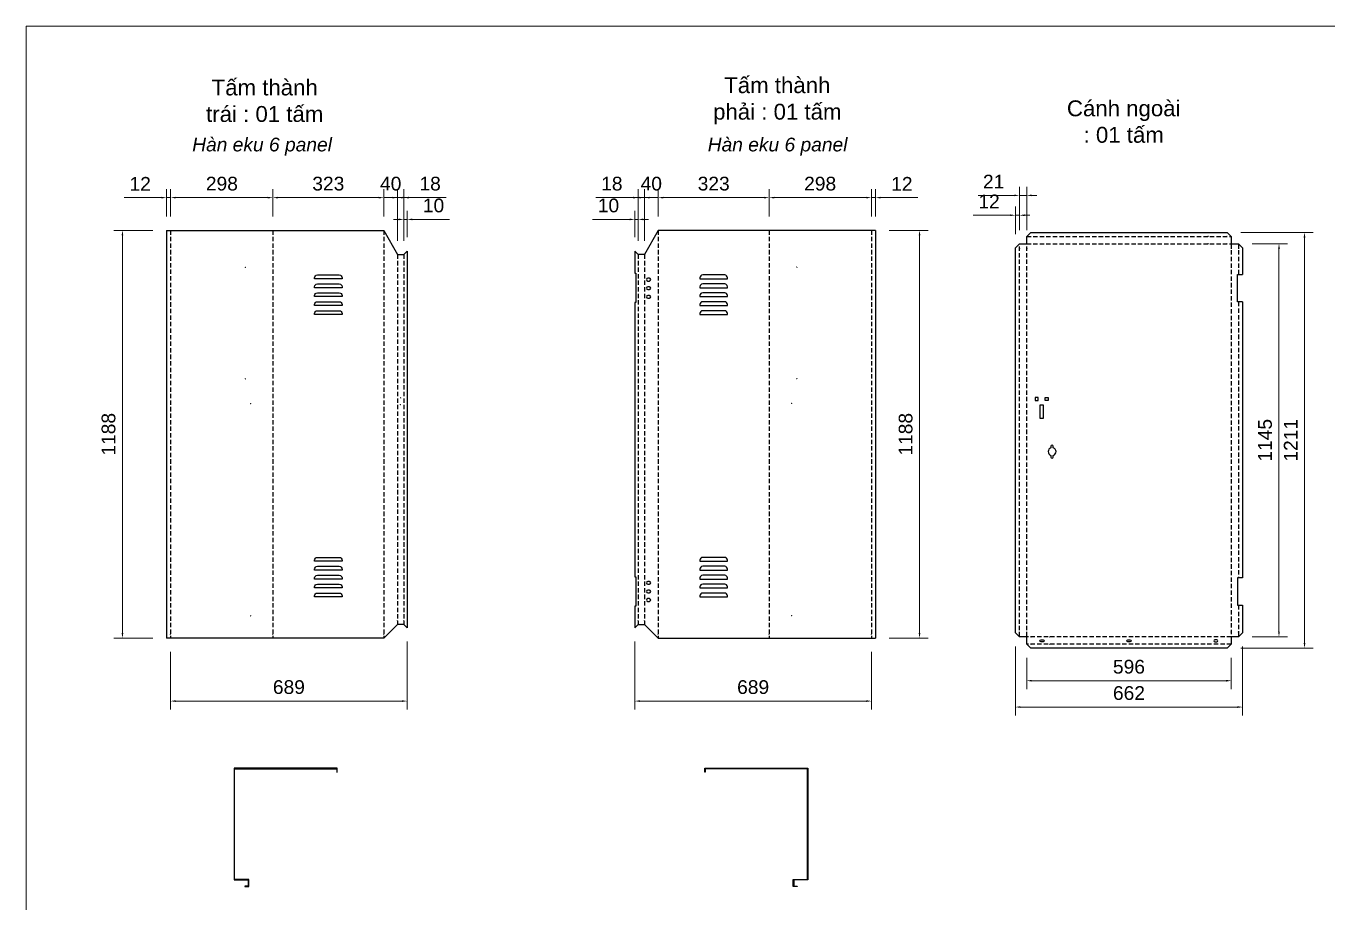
# Model space of a CAD drawing. Header units: millimetres. Extents: x 0 to 6743, y 0 to 4768.
# Drawn here: x 0 to 3790, y 2214 to 4768 of the extents above; entities that cross this region are included whole.
import ezdxf
from ezdxf.enums import TextEntityAlignment as Align

# ---------------------------------------------------------------- set-up
doc = ezdxf.new("R2010")
doc.units = ezdxf.units.MM
doc.linetypes.add('HIDDENX2', pattern=[19.05, 12.7, -6.35])
doc.layers.add('0 KHUNG KT01', color=7, linetype='Continuous')
doc.layers.add('0 TĂNG CỨNG', color=7, linetype='Continuous', lineweight=15)
doc.styles.add('Arial', font='arial.ttf')
doc.styles.add('Tahoma (Input Text)', font='tahoma.ttf')
doc.dimstyles.new('Thiện Dim-40', dxfattribs={"dimtxt": 40, "dimasz": 15, "dimexe": 25, "dimexo": 40, "dimgap": 20, "dimtad": 1, "dimdec": 0, "dimtxsty": 'Arial', "dimcen": 15, "dimclrd": 5, "dimclre": 5, "dimclrt": 3, "dimazin": 3, "dimtfac": 1, "dimtdec": 0, "dimtmove": 0, "dimatfit": 3, "dimldrblk": 'OBLIQUE', "dimlwd": 9, "dimlwe": 9})

# ---------------------------------------------------------------- blocks, each defined once
blk = doc.blocks.new('*D1')
at = {"color": 5, "lineweight": 9, "transparency": 16777216}
for p, q in [((420.8, 4212.7), (420.8, 4293)), ((718.4, 4212.7), (718.4, 4293)), ((435.8, 4268), (703.4, 4268))]:
    blk.add_line(p, q, dxfattribs=at)
at = {"color": 5, "transparency": 16777216}
for points in [[(435.8, 4270.5), (435.8, 4265.5), (420.8, 4268)], [(703.4, 4270.5), (703.4, 4265.5), (718.4, 4268)]]:
    blk.add_solid(points, dxfattribs=at)
at = {"layer": 'Defpoints', "color": 0, "transparency": 16777216}
for p in [(718.4, 4268), (420.8, 4172.7), (718.4, 4172.7)]:
    blk.add_point(p, dxfattribs=at)
at = {"color": 3, "transparency": 16777216, "insert": (570.2, 4308.5), "char_height": 40, "attachment_point": 5, "style": 'Arial'}
blk.add_mtext('298', dxfattribs=at)
blk = doc.blocks.new('_Oblique')
at = {"color": 0, "linetype": 'ByBlock', "lineweight": -2}
blk.add_line((-0.5, -0.5), (0.5, 0.5), dxfattribs=at)
blk = doc.blocks.new('*D2')
at = {"color": 5, "lineweight": 9, "transparency": 16777216}
for p, q in [((718.4, 4212.7), (718.4, 4293)), ((1041.7, 4212.7), (1041.7, 4293)), ((733.4, 4268), (1026.7, 4268))]:
    blk.add_line(p, q, dxfattribs=at)
at = {"color": 5, "transparency": 16777216}
for points in [[(733.4, 4270.5), (733.4, 4265.5), (718.4, 4268)], [(1026.7, 4270.5), (1026.7, 4265.5), (1041.7, 4268)]]:
    blk.add_solid(points, dxfattribs=at)
at = {"layer": 'Defpoints', "color": 0, "transparency": 16777216}
for p in [(1041.7, 4268), (718.4, 4172.7), (1041.7, 4172.7)]:
    blk.add_point(p, dxfattribs=at)
at = {"color": 3, "transparency": 16777216, "insert": (880.1, 4308.5), "char_height": 40, "attachment_point": 5, "style": 'Arial'}
blk.add_mtext('323', dxfattribs=at)
blk = doc.blocks.new('*D3')
at = {"color": 5, "lineweight": 9, "transparency": 16777216}
for p, q in [((1041.7, 4212.7), (1041.7, 4293)), ((1081.7, 4142.5), (1081.7, 4293)), ((1026.7, 4268), (1011.7, 4268)), ((1041.7, 4268), (1081.7, 4268)), ((1096.7, 4268), (1111.7, 4268))]:
    blk.add_line(p, q, dxfattribs=at)
at = {"color": 5, "transparency": 16777216}
for points in [[(1026.7, 4270.5), (1026.7, 4265.5), (1041.7, 4268)], [(1096.7, 4270.5), (1096.7, 4265.5), (1081.7, 4268)]]:
    blk.add_solid(points, dxfattribs=at)
at = {"layer": 'Defpoints', "color": 0, "transparency": 16777216}
for p in [(1081.7, 4268), (1041.7, 4172.7), (1081.7, 4102.5)]:
    blk.add_point(p, dxfattribs=at)
at = {"color": 3, "transparency": 16777216, "insert": (1061.7, 4308.5), "char_height": 40, "attachment_point": 5, "style": 'Arial'}
blk.add_mtext('40', dxfattribs=at)
blk = doc.blocks.new('*D4')
at = {"color": 5, "lineweight": 9, "transparency": 16777216}
for p, q in [((1081.4, 4143.1), (1081.4, 4293)), ((1099.7, 4142.5), (1099.7, 4293)), ((1066.4, 4268), (1051.4, 4268)), ((1081.4, 4268), (1099.7, 4268)), ((1114.7, 4268), (1223.3, 4268))]:
    blk.add_line(p, q, dxfattribs=at)
at = {"color": 5, "transparency": 16777216}
for points in [[(1066.4, 4270.5), (1066.4, 4265.5), (1081.4, 4268)], [(1114.7, 4270.5), (1114.7, 4265.5), (1099.7, 4268)]]:
    blk.add_solid(points, dxfattribs=at)
at = {"layer": 'Defpoints', "color": 0, "transparency": 16777216}
for p in [(1099.7, 4268), (1081.4, 4103.1), (1099.7, 4102.5)]:
    blk.add_point(p, dxfattribs=at)
at = {"color": 3, "transparency": 16777216, "insert": (1176.5, 4308.5), "char_height": 40, "attachment_point": 5, "style": 'Arial'}
blk.add_mtext('18', dxfattribs=at)
blk = doc.blocks.new('*D5')
at = {"color": 5, "lineweight": 9, "transparency": 16777216}
for p, q in [((1099.7, 4142.5), (1099.7, 4229.5)), ((1109.7, 4152.5), (1109.7, 4229.5)), ((1084.7, 4204.5), (1069.7, 4204.5)), ((1099.7, 4204.5), (1109.7, 4204.5)), ((1124.7, 4204.5), (1233.1, 4204.5))]:
    blk.add_line(p, q, dxfattribs=at)
at = {"color": 5, "transparency": 16777216}
for points in [[(1084.7, 4207), (1084.7, 4202), (1099.7, 4204.5)], [(1124.7, 4207), (1124.7, 4202), (1109.7, 4204.5)]]:
    blk.add_solid(points, dxfattribs=at)
at = {"layer": 'Defpoints', "color": 0, "transparency": 16777216}
for p in [(1109.7, 4204.5), (1099.7, 4102.5), (1109.7, 4112.5)]:
    blk.add_point(p, dxfattribs=at)
at = {"color": 3, "transparency": 16777216, "insert": (1186.4, 4244.9), "char_height": 40, "attachment_point": 5, "style": 'Arial'}
blk.add_mtext('10', dxfattribs=at)
blk = doc.blocks.new('*D6')
at = {"color": 5, "lineweight": 9, "transparency": 16777216}
for p, q in [((1109.7, 2975.3), (1109.7, 2777)), ((420.8, 2945.1), (420.8, 2777)), ((1094.7, 2802), (435.8, 2802))]:
    blk.add_line(p, q, dxfattribs=at)
at = {"color": 5, "transparency": 16777216}
for points in [[(435.8, 2804.5), (435.8, 2799.5), (420.8, 2802)], [(1094.7, 2804.5), (1094.7, 2799.5), (1109.7, 2802)]]:
    blk.add_solid(points, dxfattribs=at)
at = {"layer": 'Defpoints', "color": 0, "transparency": 16777216}
for p in [(1109.7, 3015.3), (420.8, 2985.1), (420.8, 2802)]:
    blk.add_point(p, dxfattribs=at)
at = {"color": 3, "transparency": 16777216, "insert": (765.3, 2842.5), "char_height": 40, "attachment_point": 5, "style": 'Arial'}
blk.add_mtext('689', dxfattribs=at)
blk = doc.blocks.new('*D7')
at = {"color": 5, "lineweight": 9, "transparency": 16777216}
for p, q in [((2892.3, 4173.7), (2892.3, 4299.5)), ((2913.3, 4173.7), (2913.3, 4299.5)), ((2877.3, 4274.5), (2772.1, 4274.5)), ((2913.3, 4274.5), (2892.3, 4274.5)), ((2928.3, 4274.5), (2943.3, 4274.5))]:
    blk.add_line(p, q, dxfattribs=at)
at = {"color": 5, "transparency": 16777216}
for points in [[(2877.3, 4277), (2877.3, 4272), (2892.3, 4274.5)], [(2928.3, 4277), (2928.3, 4272), (2913.3, 4274.5)]]:
    blk.add_solid(points, dxfattribs=at)
at = {"layer": 'Defpoints', "color": 0, "transparency": 16777216}
for p in [(2892.3, 4274.5), (2892.3, 4133.7), (2913.3, 4133.7)]:
    blk.add_point(p, dxfattribs=at)
at = {"color": 3, "transparency": 16777216, "insert": (2817.2, 4314.6), "char_height": 40, "attachment_point": 5, "style": 'Arial'}
blk.add_mtext('21', dxfattribs=at)
blk = doc.blocks.new('*D8')
at = {"color": 5, "lineweight": 9, "transparency": 16777216}
for p, q in [((2865.3, 4216.7), (2757.2, 4216.7)), ((2880.3, 4161.7), (2880.3, 4241.7)), ((2892.3, 4216.7), (2880.3, 4216.7)), ((2892.3, 4173.7), (2892.3, 4241.7)), ((2907.3, 4216.7), (2922.3, 4216.7))]:
    blk.add_line(p, q, dxfattribs=at)
at = {"color": 5, "transparency": 16777216}
for points in [[(2865.3, 4219.2), (2865.3, 4214.2), (2880.3, 4216.7)], [(2907.3, 4219.2), (2907.3, 4214.2), (2892.3, 4216.7)]]:
    blk.add_solid(points, dxfattribs=at)
at = {"layer": 'Defpoints', "color": 0, "transparency": 16777216}
for p in [(2880.3, 4216.7), (2892.3, 4133.7), (2880.3, 4121.7)]:
    blk.add_point(p, dxfattribs=at)
at = {"color": 3, "transparency": 16777216, "insert": (2803.8, 4256.8), "char_height": 40, "attachment_point": 5, "style": 'Arial'}
blk.add_mtext('12', dxfattribs=at)
blk = doc.blocks.new('*D9')
at = {"color": 5, "lineweight": 9, "transparency": 16777216}
for p, q in [((2880.3, 2961.1), (2880.3, 2759.6)), ((3541.9, 2961.1), (3541.9, 2759.6)), ((2895.3, 2784.6), (3526.9, 2784.6))]:
    blk.add_line(p, q, dxfattribs=at)
at = {"color": 5, "transparency": 16777216}
for points in [[(2895.3, 2787.1), (2895.3, 2782.1), (2880.3, 2784.6)], [(3526.9, 2787.1), (3526.9, 2782.1), (3541.9, 2784.6)]]:
    blk.add_solid(points, dxfattribs=at)
at = {"layer": 'Defpoints', "color": 0, "transparency": 16777216}
for p in [(2880.3, 3001.1), (3541.9, 3001.1), (3541.9, 2784.6)]:
    blk.add_point(p, dxfattribs=at)
at = {"color": 3, "transparency": 16777216, "insert": (3211.1, 2825.1), "char_height": 40, "attachment_point": 5, "style": 'Arial'}
blk.add_mtext('662', dxfattribs=at)
blk = doc.blocks.new('*D10')
at = {"color": 5, "lineweight": 9, "transparency": 16777216}
for p, q in [((3536.9, 4166.7), (3747.2, 4166.7)), ((3722.2, 4151.7), (3722.2, 2971.1)), ((3536.9, 2956.1), (3747.2, 2956.1))]:
    blk.add_line(p, q, dxfattribs=at)
at = {"color": 5, "transparency": 16777216}
for points in [[(3719.7, 4151.7), (3724.7, 4151.7), (3722.2, 4166.7)], [(3719.7, 2971.1), (3724.7, 2971.1), (3722.2, 2956.1)]]:
    blk.add_solid(points, dxfattribs=at)
at = {"layer": 'Defpoints', "color": 0, "transparency": 16777216}
for p in [(3496.9, 4166.7), (3496.9, 2956.1), (3722.2, 2956.1)]:
    blk.add_point(p, dxfattribs=at)
at = {"color": 3, "transparency": 16777216, "insert": (3682.1, 3561.4), "char_height": 40, "attachment_point": 5, "rotation": 90, "style": 'Arial'}
blk.add_mtext('1211', dxfattribs=at)
blk = doc.blocks.new('*D11')
at = {"color": 5, "lineweight": 9, "transparency": 16777216}
for p, q in [((3569.9, 4133.7), (3672.9, 4133.7)), ((3647.9, 4118.7), (3647.9, 3004.1)), ((3569.9, 2989.1), (3672.9, 2989.1))]:
    blk.add_line(p, q, dxfattribs=at)
at = {"color": 5, "transparency": 16777216}
for points in [[(3645.4, 4118.7), (3650.4, 4118.7), (3647.9, 4133.7)], [(3645.4, 3004.1), (3650.4, 3004.1), (3647.9, 2989.1)]]:
    blk.add_solid(points, dxfattribs=at)
at = {"layer": 'Defpoints', "color": 0, "transparency": 16777216}
for p in [(3529.9, 4133.7), (3529.9, 2989.1), (3647.9, 2989.1)]:
    blk.add_point(p, dxfattribs=at)
at = {"color": 3, "transparency": 16777216, "insert": (3607.4, 3561.4), "char_height": 40, "attachment_point": 5, "rotation": 90, "style": 'Arial'}
blk.add_mtext('1145', dxfattribs=at)
blk = doc.blocks.new('*D23')
at = {"color": 5, "lineweight": 9, "transparency": 16777216}
for p, q in [((2913.3, 2928.1), (2913.3, 2836.3)), ((3508.9, 2928.1), (3508.9, 2836.3)), ((2928.3, 2861.3), (3493.9, 2861.3))]:
    blk.add_line(p, q, dxfattribs=at)
at = {"color": 5, "transparency": 16777216}
for points in [[(2928.3, 2863.8), (2928.3, 2858.8), (2913.3, 2861.3)], [(3493.9, 2863.8), (3493.9, 2858.8), (3508.9, 2861.3)]]:
    blk.add_solid(points, dxfattribs=at)
at = {"layer": 'Defpoints', "color": 0, "transparency": 16777216}
for p in [(2913.3, 2968.1), (3508.9, 2968.1), (3508.9, 2861.3)]:
    blk.add_point(p, dxfattribs=at)
at = {"color": 3, "transparency": 16777216, "insert": (3211.1, 2901.8), "char_height": 40, "attachment_point": 5, "style": 'Arial'}
blk.add_mtext('596', dxfattribs=at)
blk = doc.blocks.new('KHUNG KT1')
at = {"color": 7}
blk.add_lwpolyline([(0, 0), (7128, 0), (7128, -5040), (0, -5040)], close=True, dxfattribs=at)
at = {"color": 1, "style": 'Tahoma (Input Text)', "flags": 8}
for tag, p in [('#01', (328.9, -4851.1)), ('#03', (1514.7, -4846.3)), ('#05', (2819, -4851.1)), ('#07', (4424, -4851.1)), ('#09', (5172.9, -4851.1)), ('#02', (189.8, -4995.1)), ('#04', (1755.3, -4995.1)), ('#06', (2727.8, -4995.1)), ('#08', (4382.7, -4995.1)), ('#10', (5172.9, -4995.1))]:
    blk.add_attdef(tag, p, '', height=60, dxfattribs=at)
blk.add_attdef('#11', text='', height=60, dxfattribs=at).set_placement((6996, -4961.6), align=Align.CENTER)
at = {"layer": '0 TĂNG CỨNG', "color": 1, "style": 'Arial'}
blk.add_attdef('#12', (852.8, -4987.6), '', height=60, dxfattribs=at)
blk = doc.blocks.new('*D52')
at = {"color": 5, "lineweight": 9, "transparency": 16777216}
for p, q in [((408.8, 4212.7), (408.8, 4293)), ((420.8, 4212.7), (420.8, 4293)), ((393.8, 4268), (285.7, 4268)), ((420.8, 4268), (408.8, 4268)), ((435.8, 4268), (450.8, 4268))]:
    blk.add_line(p, q, dxfattribs=at)
at = {"color": 5, "transparency": 16777216}
for points in [[(393.8, 4270.5), (393.8, 4265.5), (408.8, 4268)], [(435.8, 4270.5), (435.8, 4265.5), (420.8, 4268)]]:
    blk.add_solid(points, dxfattribs=at)
at = {"layer": 'Defpoints', "color": 0, "transparency": 16777216}
for p in [(408.8, 4268), (408.8, 4172.7), (420.8, 4172.7)]:
    blk.add_point(p, dxfattribs=at)
at = {"color": 3, "transparency": 16777216, "insert": (332.3, 4308.1), "char_height": 40, "attachment_point": 5, "style": 'Arial'}
blk.add_mtext('12', dxfattribs=at)
blk = doc.blocks.new('*D53')
at = {"color": 5, "lineweight": 9, "transparency": 16777216}
for p, q in [((368.8, 4172.7), (255.7, 4172.7)), ((280.7, 3000.1), (280.7, 4157.7)), ((368.8, 2985.1), (255.7, 2985.1))]:
    blk.add_line(p, q, dxfattribs=at)
at = {"color": 5, "transparency": 16777216}
for points in [[(278.2, 4157.7), (283.2, 4157.7), (280.7, 4172.7)], [(278.2, 3000.1), (283.2, 3000.1), (280.7, 2985.1)]]:
    blk.add_solid(points, dxfattribs=at)
at = {"layer": 'Defpoints', "color": 0, "transparency": 16777216}
for p in [(280.7, 4172.7), (408.8, 4172.7), (408.8, 2985.1)]:
    blk.add_point(p, dxfattribs=at)
at = {"color": 3, "transparency": 16777216, "insert": (240.3, 3578.9), "char_height": 40, "attachment_point": 5, "rotation": 90, "style": 'Arial'}
blk.add_mtext('1188', dxfattribs=at)
blk = doc.blocks.new('*D54')
at = {"color": 5, "lineweight": 9, "transparency": 16777216}
for p, q in [((2163.7, 4212.7), (2163.7, 4293)), ((2461.3, 4212.7), (2461.3, 4293)), ((2446.3, 4268), (2178.7, 4268))]:
    blk.add_line(p, q, dxfattribs=at)
at = {"color": 5, "transparency": 16777216}
for points in [[(2178.7, 4270.5), (2178.7, 4265.5), (2163.7, 4268)], [(2446.3, 4270.5), (2446.3, 4265.5), (2461.3, 4268)]]:
    blk.add_solid(points, dxfattribs=at)
at = {"layer": 'Defpoints', "color": 0, "transparency": 16777216}
for p in [(2163.7, 4268), (2163.7, 4172.7), (2461.3, 4172.7)]:
    blk.add_point(p, dxfattribs=at)
at = {"color": 3, "transparency": 16777216, "insert": (2312, 4308.5), "char_height": 40, "attachment_point": 5, "style": 'Arial'}
blk.add_mtext('298', dxfattribs=at)
blk = doc.blocks.new('*D55')
at = {"color": 5, "lineweight": 9, "transparency": 16777216}
for p, q in [((1840.4, 4212.7), (1840.4, 4293)), ((2163.7, 4212.7), (2163.7, 4293)), ((2148.7, 4268), (1855.4, 4268))]:
    blk.add_line(p, q, dxfattribs=at)
at = {"color": 5, "transparency": 16777216}
for points in [[(1855.4, 4270.5), (1855.4, 4265.5), (1840.4, 4268)], [(2148.7, 4270.5), (2148.7, 4265.5), (2163.7, 4268)]]:
    blk.add_solid(points, dxfattribs=at)
at = {"layer": 'Defpoints', "color": 0, "transparency": 16777216}
for p in [(1840.4, 4268), (1840.4, 4172.7), (2163.7, 4172.7)]:
    blk.add_point(p, dxfattribs=at)
at = {"color": 3, "transparency": 16777216, "insert": (2002.1, 4308.5), "char_height": 40, "attachment_point": 5, "style": 'Arial'}
blk.add_mtext('323', dxfattribs=at)
blk = doc.blocks.new('*D56')
at = {"color": 5, "lineweight": 9, "transparency": 16777216}
for p, q in [((1800.4, 4142.5), (1800.4, 4293)), ((1840.4, 4212.7), (1840.4, 4293)), ((1785.4, 4268), (1770.4, 4268)), ((1840.4, 4268), (1800.4, 4268)), ((1855.4, 4268), (1870.4, 4268))]:
    blk.add_line(p, q, dxfattribs=at)
at = {"color": 5, "transparency": 16777216}
for points in [[(1785.4, 4270.5), (1785.4, 4265.5), (1800.4, 4268)], [(1855.4, 4270.5), (1855.4, 4265.5), (1840.4, 4268)]]:
    blk.add_solid(points, dxfattribs=at)
at = {"layer": 'Defpoints', "color": 0, "transparency": 16777216}
for p in [(1800.4, 4268), (1840.4, 4172.7), (1800.4, 4102.5)]:
    blk.add_point(p, dxfattribs=at)
at = {"color": 3, "transparency": 16777216, "insert": (1820.4, 4308.5), "char_height": 40, "attachment_point": 5, "style": 'Arial'}
blk.add_mtext('40', dxfattribs=at)
blk = doc.blocks.new('*D57')
at = {"color": 5, "lineweight": 9, "transparency": 16777216}
for p, q in [((1782.4, 4142.5), (1782.4, 4293)), ((1800.8, 4143.1), (1800.8, 4293)), ((1767.4, 4268), (1658.8, 4268)), ((1800.8, 4268), (1782.4, 4268)), ((1815.8, 4268), (1830.8, 4268))]:
    blk.add_line(p, q, dxfattribs=at)
at = {"color": 5, "transparency": 16777216}
for points in [[(1767.4, 4270.5), (1767.4, 4265.5), (1782.4, 4268)], [(1815.8, 4270.5), (1815.8, 4265.5), (1800.8, 4268)]]:
    blk.add_solid(points, dxfattribs=at)
at = {"layer": 'Defpoints', "color": 0, "transparency": 16777216}
for p in [(1782.4, 4268), (1782.4, 4102.5), (1800.8, 4103.1)]:
    blk.add_point(p, dxfattribs=at)
at = {"color": 3, "transparency": 16777216, "insert": (1705.6, 4308.5), "char_height": 40, "attachment_point": 5, "style": 'Arial'}
blk.add_mtext('18', dxfattribs=at)
blk = doc.blocks.new('*D58')
at = {"color": 5, "lineweight": 9, "transparency": 16777216}
for p, q in [((1772.4, 4152.5), (1772.4, 4229.5)), ((1782.4, 4142.5), (1782.4, 4229.5)), ((1757.4, 4204.5), (1649, 4204.5)), ((1782.4, 4204.5), (1772.4, 4204.5)), ((1797.4, 4204.5), (1812.4, 4204.5))]:
    blk.add_line(p, q, dxfattribs=at)
at = {"color": 5, "transparency": 16777216}
for points in [[(1757.4, 4207), (1757.4, 4202), (1772.4, 4204.5)], [(1797.4, 4207), (1797.4, 4202), (1782.4, 4204.5)]]:
    blk.add_solid(points, dxfattribs=at)
at = {"layer": 'Defpoints', "color": 0, "transparency": 16777216}
for p in [(1772.4, 4204.5), (1772.4, 4112.5), (1782.4, 4102.5)]:
    blk.add_point(p, dxfattribs=at)
at = {"color": 3, "transparency": 16777216, "insert": (1695.7, 4244.9), "char_height": 40, "attachment_point": 5, "style": 'Arial'}
blk.add_mtext('10', dxfattribs=at)
blk = doc.blocks.new('*D59')
at = {"color": 5, "lineweight": 9, "transparency": 16777216}
for p, q in [((1772.4, 2975.3), (1772.4, 2777)), ((2461.3, 2945.1), (2461.3, 2777)), ((1787.4, 2802), (2446.3, 2802))]:
    blk.add_line(p, q, dxfattribs=at)
at = {"color": 5, "transparency": 16777216}
for points in [[(1787.4, 2804.5), (1787.4, 2799.5), (1772.4, 2802)], [(2446.3, 2804.5), (2446.3, 2799.5), (2461.3, 2802)]]:
    blk.add_solid(points, dxfattribs=at)
at = {"layer": 'Defpoints', "color": 0, "transparency": 16777216}
for p in [(1772.4, 3015.3), (2461.3, 2985.1), (2461.3, 2802)]:
    blk.add_point(p, dxfattribs=at)
at = {"color": 3, "transparency": 16777216, "insert": (2116.9, 2842.5), "char_height": 40, "attachment_point": 5, "style": 'Arial'}
blk.add_mtext('689', dxfattribs=at)
blk = doc.blocks.new('*D60')
at = {"color": 5, "lineweight": 9, "transparency": 16777216}
for p, q in [((2461.3, 4212.7), (2461.3, 4293)), ((2473.3, 4212.7), (2473.3, 4293)), ((2446.3, 4268), (2431.3, 4268)), ((2461.3, 4268), (2473.3, 4268)), ((2488.3, 4268), (2596.5, 4268))]:
    blk.add_line(p, q, dxfattribs=at)
at = {"color": 5, "transparency": 16777216}
for points in [[(2446.3, 4270.5), (2446.3, 4265.5), (2461.3, 4268)], [(2488.3, 4270.5), (2488.3, 4265.5), (2473.3, 4268)]]:
    blk.add_solid(points, dxfattribs=at)
at = {"layer": 'Defpoints', "color": 0, "transparency": 16777216}
for p in [(2473.3, 4268), (2461.3, 4172.7), (2473.3, 4172.7)]:
    blk.add_point(p, dxfattribs=at)
at = {"color": 3, "transparency": 16777216, "insert": (2549.9, 4308.1), "char_height": 40, "attachment_point": 5, "style": 'Arial'}
blk.add_mtext('12', dxfattribs=at)
blk = doc.blocks.new('*D61')
at = {"color": 5, "lineweight": 9, "transparency": 16777216}
for p, q in [((2513.3, 4172.7), (2626.4, 4172.7)), ((2601.4, 3000.1), (2601.4, 4157.7)), ((2513.3, 2985.1), (2626.4, 2985.1))]:
    blk.add_line(p, q, dxfattribs=at)
at = {"color": 5, "transparency": 16777216}
for points in [[(2598.9, 4157.7), (2603.9, 4157.7), (2601.4, 4172.7)], [(2598.9, 3000.1), (2603.9, 3000.1), (2601.4, 2985.1)]]:
    blk.add_solid(points, dxfattribs=at)
at = {"layer": 'Defpoints', "color": 0, "transparency": 16777216}
for p in [(2473.3, 4172.7), (2601.4, 4172.7), (2473.3, 2985.1)]:
    blk.add_point(p, dxfattribs=at)
at = {"color": 3, "transparency": 16777216, "insert": (2561, 3578.9), "char_height": 40, "attachment_point": 5, "rotation": 90, "style": 'Arial'}
blk.add_mtext('1188', dxfattribs=at)

msp = doc.modelspace()

# ---------------------------------------------------------------- linework, layer by layer
for p, q in [((408.8, 4172.7), (408.8, 2985.1)), ((2473.3, 4172.7), (2473.3, 2985.1))]:
    msp.add_line(p, q)
at = {"color": 7}
for p, q in [((1041.7, 4172.7), (1081.7, 4102.5)), ((1840.4, 4172.7), (1800.4, 4102.5)), ((1081.7, 4102.5), (1099.7, 4102.5)), ((1109.7, 4112.5), (1099.7, 4102.5)), ((1109.7, 4112.5), (1109.7, 3015.3)), ((1772.4, 4112.5), (1782.4, 4102.5)), ((1772.4, 4112.5), (1772.4, 4047.7)), ((1800.4, 4102.5), (1782.4, 4102.5)), ((1772.4, 3962.7), (1772.4, 3163.8)), ((1772.4, 3078.8), (1772.4, 3015.3)), ((1041.7, 2985.1), (1081.7, 3025.3)), ((1099.7, 3025.3), (1081.7, 3025.3)), ((1109.7, 3015.3), (1099.7, 3025.3)), ((1772.4, 3015.3), (1782.4, 3025.3)), ((1782.4, 3025.3), (1800.4, 3025.3)), ((1840.4, 2985.1), (1800.4, 3025.3))]:
    msp.add_line(p, q, dxfattribs=at)
for points in [[(408.8, 4172.7), (1041.7, 4172.7)], [(2473.3, 4172.7), (1840.4, 4172.7)], [(3541.9, 3081.3), (3541.9, 3001.1), (3529.9, 2989.1), (3508.9, 2989.1), (3508.9, 2968.1), (3496.9, 2956.1), (2925.3, 2956.1), (2913.3, 2968.1), (2913.3, 2989.1), (2892.3, 2989.1), (2880.3, 3001.1), (2880.3, 4121.7), (2892.3, 4133.7), (2913.3, 4133.7), (2913.3, 4154.7), (2925.3, 4166.7), (3496.9, 4166.7), (3508.9, 4154.7), (3508.9, 4133.7), (3529.9, 4133.7), (3541.9, 4121.7), (3541.9, 4044.2)], [(3541.9, 3964.2), (3541.9, 3161.3)], [(1041.7, 2985.1), (408.8, 2985.1)], [(1840.4, 2985.1), (2473.3, 2985.1)]]:
    msp.add_lwpolyline(points, dxfattribs=at)
at = {"color": 7, "linetype": 'HIDDENX2'}
for points in [[(2892.3, 2989.1), (2892.3, 4133.7)], [(2913.3, 4154.7), (3508.9, 4154.7)], [(3529.9, 4133.7), (3529.9, 4044.2)], [(3529.9, 3964.2), (3529.9, 3161.3)], [(3529.9, 3081.3), (3529.9, 2989.1)], [(3508.9, 2968.1), (2913.3, 2968.1)]]:
    msp.add_lwpolyline(points, dxfattribs=at)
msp.add_lwpolyline([(2913.3, 4133.7), (3508.9, 4133.7), (3508.9, 2989.1), (2913.3, 2989.1)], close=True, dxfattribs=at)
at = {"color": 2}
for points in [[(848.1, 4042.7), (912.1, 4042.7, -0.414214), (920.1, 4034.7), (920.1, 4031.7), (840.1, 4031.7), (840.1, 4034.7, -0.414214)], [(1810.7, 4033.2, 1), (1810.7, 4025.2), (1814.7, 4025.2, 1), (1814.7, 4033.2)], [(2034.1, 4042.7), (1970.1, 4042.7, 0.414214), (1962.1, 4034.7), (1962.1, 4031.7), (2042.1, 4031.7), (2042.1, 4034.7, 0.414214)], [(848.1, 4016.7), (912.1, 4016.7, -0.414214), (920.1, 4008.7), (920.1, 4005.7), (840.1, 4005.7), (840.1, 4008.7, -0.414214)], [(848.1, 3990.7), (912.1, 3990.7, -0.414214), (920.1, 3982.7), (920.1, 3979.7), (840.1, 3979.7), (840.1, 3982.7, -0.414214)], [(1810.7, 4008.2, 1), (1810.7, 4000.2), (1814.7, 4000.2, 1), (1814.7, 4008.2)], [(1810.7, 3983.2, 1), (1810.7, 3975.2), (1814.7, 3975.2, 1), (1814.7, 3983.2)], [(2034.1, 4016.7), (1970.1, 4016.7, 0.414214), (1962.1, 4008.7), (1962.1, 4005.7), (2042.1, 4005.7), (2042.1, 4008.7, 0.414214)], [(2034.1, 3990.7), (1970.1, 3990.7, 0.414214), (1962.1, 3982.7), (1962.1, 3979.7), (2042.1, 3979.7), (2042.1, 3982.7, 0.414214)], [(848.1, 3964.7), (912.1, 3964.7, -0.414214), (920.1, 3956.7), (920.1, 3953.7), (840.1, 3953.7), (840.1, 3956.7, -0.414214)], [(2034.1, 3964.7), (1970.1, 3964.7, 0.414214), (1962.1, 3956.7), (1962.1, 3953.7), (2042.1, 3953.7), (2042.1, 3956.7, 0.414214)], [(848.1, 3938.7), (912.1, 3938.7, -0.414214), (920.1, 3930.7), (920.1, 3927.7), (840.1, 3927.7), (840.1, 3930.7, -0.414214)], [(2034.1, 3938.7), (1970.1, 3938.7, 0.414214), (1962.1, 3930.7), (1962.1, 3927.7), (2042.1, 3927.7), (2042.1, 3930.7, 0.414214)], [(2984.1, 3517.4), (2984.1, 3512.7, 1), (2990.6, 3512.7), (2990.6, 3517.4, 0.747878), (2990.6, 3539.5), (2990.6, 3544.2, 1), (2984.1, 3544.2), (2984.1, 3539.5, 0.747878)], [(848.1, 3220.4), (912.1, 3220.4, -0.414214), (920.1, 3212.4), (920.1, 3209.4), (840.1, 3209.4), (840.1, 3212.4, -0.414214)], [(848.1, 3194.4), (912.1, 3194.4, -0.414214), (920.1, 3186.4), (920.1, 3183.4), (840.1, 3183.4), (840.1, 3186.4, -0.414214)], [(2034.1, 3220.4), (1970.1, 3220.4, 0.414214), (1962.1, 3212.4), (1962.1, 3209.4), (2042.1, 3209.4), (2042.1, 3212.4, 0.414214)], [(2034.1, 3194.4), (1970.1, 3194.4, 0.414214), (1962.1, 3186.4), (1962.1, 3183.4), (2042.1, 3183.4), (2042.1, 3186.4, 0.414214)], [(848.1, 3168.4), (912.1, 3168.4, -0.414214), (920.1, 3160.4), (920.1, 3157.4), (840.1, 3157.4), (840.1, 3160.4, -0.414214)], [(1810.7, 3150.3, 1), (1810.7, 3142.3), (1814.7, 3142.3, 1), (1814.7, 3150.3)], [(2034.1, 3168.4), (1970.1, 3168.4, 0.414214), (1962.1, 3160.4), (1962.1, 3157.4), (2042.1, 3157.4), (2042.1, 3160.4, 0.414214)], [(848.1, 3142.4), (912.1, 3142.4, -0.414214), (920.1, 3134.4), (920.1, 3131.4), (840.1, 3131.4), (840.1, 3134.4, -0.414214)], [(848.1, 3116.4), (912.1, 3116.4, -0.414214), (920.1, 3108.4), (920.1, 3105.4), (840.1, 3105.4), (840.1, 3108.4, -0.414214)], [(1810.7, 3125.3, 1), (1810.7, 3117.3), (1814.7, 3117.3, 1), (1814.7, 3125.3)], [(2034.1, 3142.4), (1970.1, 3142.4, 0.414214), (1962.1, 3134.4), (1962.1, 3131.4), (2042.1, 3131.4), (2042.1, 3134.4, 0.414214)], [(2034.1, 3116.4), (1970.1, 3116.4, 0.414214), (1962.1, 3108.4), (1962.1, 3105.4), (2042.1, 3105.4), (2042.1, 3108.4, 0.414214)], [(1810.7, 3100.3, 1), (1810.7, 3092.3), (1814.7, 3092.3, 1), (1814.7, 3100.3)], [(2961.1, 2974.7), (2955.1, 2974.7, -1), (2955.1, 2980.7), (2961.1, 2980.7, -1)], [(3214.1, 2974.7), (3208.1, 2974.7, -1), (3208.1, 2980.7), (3214.1, 2980.7, -1)], [(3461.1, 2974.7), (3467.1, 2974.7, 1), (3467.1, 2980.7), (3461.1, 2980.7, 1)]]:
    msp.add_lwpolyline(points, format="xyb", close=True, dxfattribs=at)
for points in [[(1772.4, 4047.7), (1775.4, 4047.7), (1775.4, 3962.7), (1772.4, 3962.7)], [(3541.9, 3964.2), (3526.9, 3964.2), (3526.9, 4044.2), (3541.9, 4044.2)], [(1772.4, 3163.8), (1775.4, 3163.8), (1775.4, 3078.8), (1772.4, 3078.8)], [(3541.9, 3161.3), (3526.9, 3161.3), (3526.9, 3081.3), (3541.9, 3081.3)]]:
    msp.add_lwpolyline(points, dxfattribs=at)
for points in [[(2938.1, 3677.2), (2947.1, 3677.2), (2947.1, 3686.2), (2938.1, 3686.2)], [(2976.1, 3677.2), (2967.1, 3677.2), (2967.1, 3686.2), (2976.1, 3686.2)], [(2952.9, 3664.7), (2961.4, 3664.7), (2961.4, 3624.7), (2952.9, 3624.7)]]:
    msp.add_lwpolyline(points, close=True, dxfattribs=at)
for points in [[(606.1, 2606.3), (606.1, 2281), (647.1, 2281), (647.1, 2263), (637.1, 2263), (637.1, 2261.8), (648.3, 2261.8), (648.3, 2282.2), (607.3, 2282.2), (607.3, 2605.1), (904.9, 2605.1), (904.9, 2595.1), (906.1, 2595.1), (906.1, 2606.3)], [(2276.1, 2606.3), (2276.1, 2281), (2235.1, 2281), (2235.1, 2263), (2245.1, 2263), (2245.1, 2261.8), (2233.9, 2261.8), (2233.9, 2282.2), (2274.9, 2282.2), (2274.9, 2605.1), (1977.3, 2605.1), (1977.3, 2595.1), (1976.1, 2595.1), (1976.1, 2606.3)]]:
    msp.add_lwpolyline(points, close=True)
at = {"layer": '0 KHUNG KT01', "color": 7, "linetype": 'HIDDENX2'}
for p, q in [((420.8, 4172.7), (420.8, 2985.1)), ((718.4, 4172.7), (718.4, 2985.1)), ((1041.7, 4172.7), (1041.7, 2985.1)), ((1840.4, 4172.7), (1840.4, 2985.1)), ((2163.7, 4172.7), (2163.7, 2985.1)), ((2461.3, 4172.7), (2461.3, 2985.1)), ((1081.7, 4102.5), (1081.7, 3025.3)), ((1099.7, 4102.5), (1099.7, 3025.3)), ((1782.4, 4102.5), (1782.4, 3025.3)), ((1800.4, 4102.5), (1800.4, 3025.3))]:
    msp.add_line(p, q, dxfattribs=at)
at = {"layer": '0 KHUNG KT01', "color": 1}
for p, q in [((420.8, 4162.7), (420.8, 4161.7)), ((718.4, 4162.7), (718.4, 4161.7)), ((1041.7, 4162.7), (1041.7, 4161.7)), ((1840.4, 4162.7), (1840.4, 4161.7)), ((2163.7, 4162.7), (2163.7, 4161.7)), ((2461.3, 4162.7), (2461.3, 4161.7)), ((2925.1, 4154.7), (2926.1, 4154.7)), ((2925.1, 4133.7), (2926.1, 4133.7)), ((2980.1, 4154.7), (2981.1, 4154.7)), ((2980.1, 4133.7), (2981.1, 4133.7)), ((3442.2, 4154.7), (3441.2, 4154.7)), ((3442.2, 4133.7), (3441.2, 4133.7)), ((3497.2, 4154.7), (3496.2, 4154.7)), ((3497.2, 4133.7), (3496.2, 4133.7)), ((2892.3, 4120.3), (2892.3, 4119.3)), ((2913.3, 4120.3), (2913.3, 4119.3)), ((3508.9, 4120.3), (3508.9, 4119.3)), ((3529.9, 4120.3), (3529.9, 4119.3)), ((637.9, 4065.4), (638.9, 4065.4)), ((638.4, 4065.9), (638.4, 4064.9)), ((1081.7, 4092.5), (1081.7, 4091.5)), ((1099.7, 4092.5), (1099.7, 4091.5)), ((1782.4, 4092.5), (1782.4, 4091.5)), ((1800.4, 4092.5), (1800.4, 4091.5)), ((2244.2, 4065.4), (2243.2, 4065.4)), ((2243.7, 4065.9), (2243.7, 4064.9)), ((637.9, 3740.8), (638.9, 3740.8)), ((638.4, 3741.3), (638.4, 3740.3)), ((2244.2, 3740.8), (2243.2, 3740.8)), ((2243.7, 3741.3), (2243.7, 3740.3)), ((1091.2, 3684.7), (1090.2, 3684.7)), ((1090.7, 3685.2), (1090.7, 3684.2)), ((652.9, 3668.2), (653.9, 3668.2)), ((653.4, 3668.7), (653.4, 3667.7)), ((1091.2, 3664.7), (1090.2, 3664.7)), ((1090.7, 3664.2), (1090.7, 3665.2)), ((2229.2, 3668.2), (2228.2, 3668.2)), ((2228.7, 3668.7), (2228.7, 3667.7)), ((652.9, 3050.6), (653.9, 3050.6)), ((653.4, 3051.1), (653.4, 3050.1)), ((1081.7, 3035.3), (1081.7, 3036.3)), ((1099.7, 3035.3), (1099.7, 3036.3)), ((1782.4, 3035.3), (1782.4, 3036.3)), ((1800.4, 3035.3), (1800.4, 3036.3)), ((2229.2, 3050.6), (2228.2, 3050.6)), ((2228.7, 3051.1), (2228.7, 3050.1)), ((420.8, 2995.1), (420.8, 2996.1)), ((718.4, 2995.1), (718.4, 2996.1)), ((1041.7, 2995.1), (1041.7, 2996.1)), ((1840.4, 2995.1), (1840.4, 2996.1)), ((2163.7, 2995.1), (2163.7, 2996.1)), ((2461.3, 2995.1), (2461.3, 2996.1)), ((2892.3, 3002.6), (2892.3, 3003.6)), ((2913.3, 3002.6), (2913.3, 3003.6)), ((3508.9, 3002.6), (3508.9, 3003.6)), ((3529.9, 3002.6), (3529.9, 3003.6)), ((2925.1, 2989.1), (2926.1, 2989.1)), ((2925.1, 2968.1), (2926.1, 2968.1)), ((2980.1, 2989.1), (2981.1, 2989.1)), ((2980.1, 2968.1), (2981.1, 2968.1)), ((3442.2, 2989.1), (3441.2, 2989.1)), ((3442.2, 2968.1), (3441.2, 2968.1)), ((3497.2, 2989.1), (3496.2, 2989.1)), ((3497.2, 2968.1), (3496.2, 2968.1))]:
    msp.add_line(p, q, dxfattribs=at)

# ---------------------------------------------------------------- block references
at = {"layer": '0 TĂNG CỨNG', "color": 1, "xscale": 0.945959731199764, "yscale": 0.945959731201583, "zscale": 0.945959731182265}
msp.add_blockref('KHUNG KT1', (0, 4767.6), dxfattribs=at)

# ---------------------------------------------------------------- texts
at = {"color": 7, "attachment_point": 5, "style": 'Arial'}
for s, insert, char_height, width in [('{\\H0.8571x;Tấm thành\\Ptrái : 01 tấm}', (694.9, 4549.8), 54, 473.345), ('{\\H0.8571x;Tấm thành\\Pphải : 01 tấm}', (2187.3, 4549.8), 54, 473.345), ('{\\H0.8571x;Cánh ngoài\\P: 01 tấm}', (3195.8, 4489.1), 54, 563.491), ('{\\fArial|b0|i1|c0|p34;Hàn eku 6 panel\\P }', (687.2, 4383.2), 40, 464.644), ('{\\fArial|b0|i1|c0|p34;Hàn eku 6 panel\\P }', (2188.1, 4383.2), 40, 464.644)]:
    msp.add_mtext(s, dxfattribs=dict(at, insert=insert, char_height=char_height, width=width))

# ---------------------------------------------------------------- dimensions: what is measured, and where the dimension line sits
dim = msp.add_linear_dim(base=(408.8, 4268), p1=(420.8, 4172.7), p2=(408.8, 4172.7), angle=180, dimstyle='Thiện Dim-40')
dim.commit()
dim.dimension.update_dxf_attribs({"geometry": '*D52', "text_midpoint": (332.3, 4308.1)})
at = {"color": 7}
for base, p1, p2, picture, middle in [((718.4, 4268), (420.8, 4172.7), (718.4, 4172.7), '*D1', (570.2, 4268)), ((1081.7, 4268), (1041.7, 4172.7), (1081.7, 4102.5), '*D3', (1061.7, 4268)), ((1109.7, 4204.5), (1099.7, 4102.5), (1109.7, 4112.5), '*D5', (1186.4, 4204.5))]:
    dim = msp.add_linear_dim(base=base, p1=p1, p2=p2, angle=180, dimstyle='Thiện Dim-40', dxfattribs=at)
    dim.commit()
    dim.dimension.update_dxf_attribs({"geometry": picture, "text_midpoint": middle, "dimtype": 160})
for base, p1, p2, angle, picture, middle in [((1041.7, 4268), (718.4, 4172.7), (1041.7, 4172.7), 180, '*D2', (880.1, 4308.5)), ((1099.7, 4268), (1081.4, 4103.1), (1099.7, 4102.5), 180, '*D4', (1176.5, 4308.5)), ((3722.2, 2956.1), (3496.9, 4166.7), (3496.9, 2956.1), 90, '*D10', (3682.1, 3561.4)), ((3647.9, 2989.1), (3529.9, 4133.7), (3529.9, 2989.1), 90, '*D11', (3607.4, 3561.4)), ((420.8, 2802), (1109.7, 3015.3), (420.8, 2985.1), 180, '*D6', (765.3, 2842.5))]:
    dim = msp.add_linear_dim(base=base, p1=p1, p2=p2, angle=angle, dimstyle='Thiện Dim-40', dxfattribs=at)
    dim.commit()
    dim.dimension.update_dxf_attribs({"geometry": picture, "text_midpoint": middle})
for base, p1, p2, picture, middle in [((1782.4, 4268), (1800.8, 4103.1), (1782.4, 4102.5), '*D57', (1705.6, 4308.5)), ((1840.4, 4268), (2163.7, 4172.7), (1840.4, 4172.7), '*D55', (2002.1, 4308.5)), ((2892.3, 4274.5), (2913.3, 4133.7), (2892.3, 4133.7), '*D7', (2817.2, 4314.6)), ((2880.3, 4216.7), (2892.3, 4133.7), (2880.3, 4121.7), '*D8', (2803.8, 4256.8)), ((2461.3, 2802), (1772.4, 3015.3), (2461.3, 2985.1), '*D59', (2116.9, 2842.5)), ((3541.9, 2784.6), (2880.3, 3001.1), (3541.9, 3001.1), '*D9', (3211.1, 2825.1))]:
    dim = msp.add_linear_dim(base=base, p1=p1, p2=p2, dimstyle='Thiện Dim-40', dxfattribs=at)
    dim.commit()
    dim.dimension.update_dxf_attribs({"geometry": picture, "text_midpoint": middle})
for base, p1, p2, picture, middle in [((1800.4, 4268), (1840.4, 4172.7), (1800.4, 4102.5), '*D56', (1820.4, 4268)), ((2163.7, 4268), (2461.3, 4172.7), (2163.7, 4172.7), '*D54', (2312, 4268)), ((1772.4, 4204.5), (1782.4, 4102.5), (1772.4, 4112.5), '*D58', (1695.7, 4204.5))]:
    dim = msp.add_linear_dim(base=base, p1=p1, p2=p2, dimstyle='Thiện Dim-40', dxfattribs=at)
    dim.commit()
    dim.dimension.update_dxf_attribs({"geometry": picture, "text_midpoint": middle, "dimtype": 160})
for base, p1, p2, picture, middle in [((2473.3, 4268), (2461.3, 4172.7), (2473.3, 4172.7), '*D60', (2549.9, 4308.1)), ((3508.9, 2861.3), (2913.3, 2968.1), (3508.9, 2968.1), '*D23', (3211.1, 2901.8))]:
    dim = msp.add_linear_dim(base=base, p1=p1, p2=p2, dimstyle='Thiện Dim-40')
    dim.commit()
    dim.dimension.update_dxf_attribs({"geometry": picture, "text_midpoint": middle})
for base, p1, p2, picture, middle in [((280.7, 4172.7), (408.8, 2985.1), (408.8, 4172.7), '*D53', (280.7, 3578.9)), ((2601.4, 4172.7), (2473.3, 2985.1), (2473.3, 4172.7), '*D61', (2601.4, 3578.9))]:
    dim = msp.add_linear_dim(base=base, p1=p1, p2=p2, angle=90, dimstyle='Thiện Dim-40')
    dim.commit()
    dim.dimension.update_dxf_attribs({"geometry": picture, "text_midpoint": middle, "dimtype": 160})

doc.saveas('drawing.dxf')
